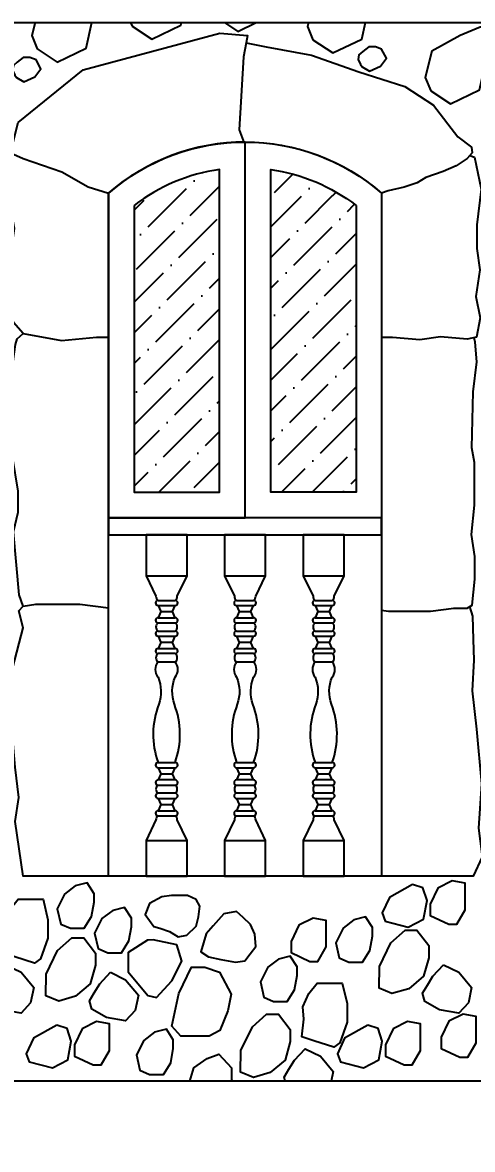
# Model space of a CAD drawing. Header units: millimetres. Extents: x -251401 to 377140, y -30451 to 275830.
# Drawn here: x 123114 to 124432, y -3140 to 160 of the extents above; entities that cross this region are included whole.
import ezdxf

# ---------------------------------------------------------------- set-up
doc = ezdxf.new("R2010")
doc.units = ezdxf.units.MM
for name, color, linetype in [('0-S1', 1, 'Continuous'), ('0-S3', 3, 'Continuous'), ('0-S8', 8, 'Continuous'), ('A-DIMENSIONS', 30, 'Continuous'), ('A-DOORS', 2, 'Continuous'), ('A-HATCH', 8, 'Continuous'), ('A-WALL', 4, 'Continuous'), ('A-WINDOWS', 2, 'Continuous')]:
    doc.layers.add(name, color=color, linetype=linetype)
doc.styles.add('LEROY', font='simplex.shx')
doc.dimstyles.new('DIM100', dxfattribs={"dimscale": 0, "dimtxt": 220, "dimasz": 180, "dimexe": 220, "dimexo": 250, "dimgap": 1, "dimtad": 1, "dimtoh": 1, "dimlfac": 0.001, "dimzin": 1, "dimdsep": 46, "dimtxsty": 'LEROY', "dimblk1": 'ORIGIN', "dimblk2": 'ORIGIN', "dimsah": 1, "dimcen": 0.18, "dimclrd": 30, "dimclre": 30, "dimclrt": 7, "dimazin": 0, "dimtfac": 1, "dimtix": 1, "dimtmove": 1, "dimatfit": 3, "dimfxl": 1, "dimtvp": 1, "dimtolj": 2, "dimtzin": 0, "dimarcsym": 0})
pattern_1 = [(45, (-15600, 1290.144), (33.67596, 123.47852), [158.75, -31.75, 0, -31.75])]

# ---------------------------------------------------------------- blocks, each defined once
blk = doc.blocks.new('4H42H')
at = {"layer": 'A-HATCH'}
h = blk.add_hatch(dxfattribs=at)
h.set_pattern_fill('ANSI36', color=256, scale=20)
h.set_pattern_definition(pattern_1)
edge = h.paths.add_edge_path()
edge.add_line((-325, 914.5), (-325, 75))
edge.add_line((-325, 75), (-75, 75))
edge.add_line((-75, 75), (-75, 1019.7))
edge.add_arc((0, 491.7), 533.3, 98.084, 127.5443)
h = blk.add_hatch(dxfattribs=at)
h.set_pattern_fill('ANSI36', color=256, scale=20)
h.set_pattern_definition(pattern_1)
edge = h.paths.add_edge_path()
edge.add_line((325, 914.5), (325, 75))
edge.add_line((325, 75), (75, 75))
edge.add_line((75, 75), (75, 1019.7))
edge.add_arc((0, 491.7), 533.3, 52.4557, 81.916, ccw=False)
at = {"layer": 'A-WINDOWS'}
for points in [[(-400, 950), (-400, 0), (0, 0), (0, 1100, 0.181335)], [(400, 950), (400, 0), (0, 0), (0, 1100, -0.181335)], [(-325, 914.5), (-325, 75), (-75, 75), (-75, 1019.7, 0.129258)], [(325, 914.5), (325, 75), (75, 75), (75, 1019.7, -0.129258)]]:
    blk.add_lwpolyline(points, format="xyb", close=True, dxfattribs=at)
blk = doc.blocks.new('42h24h24h')
at = {"layer": '0-S1'}
blk.add_lwpolyline([(-31, 255, 0.271162), (-25, 243, 1), (-25, 228), (-17, 210), (-25, 192, 1), (-25, 177, 0.271162), (-31, 165), (-60, 105), (-60, 0), (60, 0), (60, 105), (31, 165, 0.271162), (25, 177, 1), (25, 192), (17, 210), (25, 228, 1), (25, 243, 0.271162), (31, 255, 0.271162), (25, 267, 1), (25, 282), (17, 300), (25, 318, 1), (25, 333, 0.178343), (22.9, 503.8, -0.1837), (25, 583, 0.355556), (25, 628, 0.271162), (31, 640, 0.271162), (25, 652, 1), (25, 667), (17, 685), (25, 703, 1), (25, 718, 0.271162), (31, 730, 0.271162), (25, 742, 1), (25, 757), (17, 775), (25, 793, 1), (25, 808, 0.271162), (31, 820), (60, 880), (60, 1000), (-60, 1000), (-60, 880), (-31, 820, 0.271162), (-25, 808, 1), (-25, 793), (-17, 775), (-25, 757, 1), (-25, 742, 0.271162), (-31, 730, 0.271162), (-25, 718, 1), (-25, 703), (-17, 685), (-25, 667, 1), (-25, 652, 0.271162), (-31, 640, 0.271162), (-25, 628, 0.355556), (-25, 583, -0.1837), (-22.9, 503.8, 0.178343), (-25, 333, 1), (-25, 318), (-17, 300), (-25, 282, 1), (-25, 267, 0.271162)], format="xyb", close=True, dxfattribs=at)
for points in [[(-60, 880), (60, 880)], [(-25, 808), (25, 808)], [(-25, 793), (25, 793)], [(-17, 775), (17, 775)], [(-25, 757), (25, 757)], [(-25, 742), (25, 742)], [(-25, 718), (25, 718)], [(-25, 703), (25, 703)], [(-25, 667), (25, 667)], [(17, 685), (-17, 685)], [(25, 652), (-25, 652)], [(-25, 628), (25, 628)], [(-25, 333), (25, 333)], [(-25, 318), (25, 318)], [(-17, 300), (17, 300)], [(25, 282), (-25, 282)], [(-25, 267), (25, 267)], [(25, 243), (-25, 243)], [(-25, 228), (25, 228)], [(-17, 210), (17, 210)], [(-25, 192), (25, 192)], [(-25, 177), (25, 177)], [(-60, 105), (60, 105)]]:
    blk.add_lwpolyline(points, dxfattribs=at)
blk = doc.blocks.new('24GH2H24')
at = {"layer": '0-S8', "color": 8}
for points in [[(1784.8, 3100), (1775, 3062.1), (1791.1, 3022.6), (1849.1, 2984.3), (1934.4, 3025.1), (1950.8, 3100)], [(2064.6, 3100), (2068.9, 3089.5), (2126.9, 3051.3), (2212.2, 3092), (2213.9, 3100)], [(2339.3, 3100), (2378.6, 3074.1), (2432.7, 3100)], [(2585.3, 3100), (2582.4, 3088.7), (2598.5, 3049.2), (2656.5, 3010.9), (2741.8, 3051.6), (2752.3, 3100)], [(2237.9, 0), (2250, 39.2), (2288.6, 66.5), (2323.2, 79.4), (2360.1, 39.2), (2360.1, 6.3), (2363.9, 0)], [(2517.5, 0), (2514.3, 11.6), (2528.4, 34.7), (2544.6, 61.2), (2575.8, 95.1), (2620.4, 72.9), (2657.8, 28.3), (2651.8, 0)]]:
    blk.add_lwpolyline(points, dxfattribs=at)
for points in [[(3030.1, 3061.7), (2947.3, 3016), (2927.6, 2939.5), (2943.6, 2900), (3001.7, 2861.7), (3086.9, 2902.5), (3104.2, 2981.5), (3133.9, 3016), (3166, 3054.3), (3131.4, 3086.4), (3088.2, 3086.4)], [(2764.3, 2957.4), (2796.2, 2971.9), (2813.9, 2995.4), (2799.9, 3022.4), (2782, 3029.2), (2762.5, 3029.2), (2744.5, 3015.3), (2733.4, 3005.4), (2730.9, 2991.7), (2737.7, 2977.2), (2742.7, 2970.1)], [(1752.2, 2926.2), (1784.1, 2940.8), (1801.8, 2964.3), (1787.8, 2991.2), (1769.9, 2998), (1750.4, 2998), (1732.4, 2984.1), (1721.2, 2974.2), (1718.8, 2960.6), (1725.6, 2946), (1730.5, 2938.9)], [(1902.7, 571.7), (1871.2, 547.7), (1849.7, 504.9), (1859.8, 460.2), (1888.2, 447.6), (1928.5, 447.6), (1949.9, 482.2), (1957.5, 523.8), (1957.5, 549), (1937.3, 580.5)], [(2890.7, 575.6), (2822.6, 537.9), (2801.2, 492.5), (2810, 468.6), (2878.1, 451), (2922.8, 474.3), (2932.9, 529.1), (2920.9, 566.2)], [(3006.6, 586.4), (2964.4, 565.6), (2942.3, 518.4), (2942.3, 485.6), (2996.5, 459.8), (3020.5, 459.8), (3045, 502), (3045, 549.8), (3045, 579.4)], [(1695.7, 427), (1692.9, 463.6), (1710.8, 502.2), (1735.2, 533.1), (1762.4, 533.1), (1808.3, 533.1), (1822.6, 472.9), (1822.6, 418.4), (1801.1, 358.2), (1783.2, 345.3), (1725.1, 364), (1689.4, 375.4)], [(2156, 540), (2120.3, 519.8), (2106.9, 488), (2132.9, 453.3), (2150.2, 447.6), (2178.2, 438.2), (2204.2, 422.5), (2229.2, 427.4), (2256.2, 454.3), (2263.9, 481.3), (2267.8, 512.1), (2256.2, 532.3), (2231.1, 543.9), (2184.9, 543.9)], [(2012.2, 500.2), (1980.7, 476.2), (1959.2, 433.4), (1969.3, 388.7), (1997.7, 376.1), (2038, 376.1), (2059.4, 410.7), (2067, 452.3), (2067, 477.5), (2046.8, 509)], [(2337.3, 489.8), (2306.5, 455.2), (2285.7, 431.9), (2270.8, 379.1), (2293, 363.7), (2328.6, 356), (2372, 348.3), (2399, 352.1), (2414.4, 372.4), (2431.4, 394.7), (2428.8, 430.1), (2416.3, 459), (2394.1, 479.2), (2375.2, 496.5)], [(2599.3, 477.2), (2557.1, 456.5), (2535, 409.2), (2535, 376.5), (2589.2, 350.7), (2613.2, 350.7), (2637.7, 392.9), (2637.7, 440.7), (2637.7, 470.3)], [(2718.4, 472.2), (2686.9, 448.3), (2665.5, 405.5), (2675.6, 360.8), (2704, 348.2), (2744.3, 348.2), (2765.7, 382.8), (2773.3, 424.4), (2773.3, 449.6), (2753.1, 481.1)], [(2793.4, 335.5), (2826.9, 405), (2868.7, 441.9), (2903.3, 441.9), (2937.8, 396.9), (2937.8, 361.6), (2922.6, 307), (2879.2, 270.8), (2830.1, 256.4), (2792.4, 272.4)], [(1817.4, 313.3), (1850.9, 382.8), (1892.7, 419.7), (1927.3, 419.7), (1961.8, 374.7), (1961.8, 339.4), (1946.6, 284.8), (1903.2, 248.6), (1854.1, 234.2), (1816.4, 250.2)], [(2114.5, 413.3), (2057.5, 377), (2057.5, 320), (2115.4, 251.3), (2140.9, 244.8), (2185.1, 293.8), (2214.8, 351.8), (2200.3, 399.4), (2131.2, 413.9)], [(2497.7, 357.3), (2466.2, 333.4), (2444.8, 290.6), (2454.9, 245.8), (2483.2, 233.3), (2523.5, 233.3), (2545, 267.9), (2552.5, 309.4), (2552.5, 334.6), (2532.4, 366.1)], [(1699.5, 341), (1744.1, 318.8), (1781.5, 274.2), (1771.9, 228.9), (1744.1, 198.7), (1687.9, 208.4), (1644.6, 233.1), (1637.9, 257.5), (1652.1, 280.7), (1668.2, 307.1)], [(2185.2, 161), (2206.1, 256.9), (2242.8, 333.6), (2282, 333.6), (2324.8, 318.8), (2359.6, 254.3), (2349.2, 206.3), (2325.6, 148.8), (2295.1, 132.2), (2231.4, 132.2), (2211.3, 132.2)], [(2981.4, 341), (3026, 318.8), (3063.4, 274.2), (3053.9, 228.9), (3026, 198.7), (2969.8, 208.4), (2926.6, 233.1), (2919.9, 257.5), (2934, 280.7), (2950.2, 307.1)], [(2005.4, 318.8), (2050, 296.6), (2087.4, 252), (2077.9, 206.7), (2050, 176.5), (1993.8, 186.2), (1950.6, 210.9), (1943.9, 235.3), (1958, 258.5), (1974.2, 284.9)], [(2572.1, 181.1), (2569.2, 217.6), (2587.1, 256.3), (2611.5, 287.1), (2638.7, 287.1), (2684.6, 287.1), (2699, 227), (2699, 172.5), (2677.5, 112.3), (2659.5, 99.4), (2601.5, 118.1), (2565.7, 129.5)], [(1964.6, 174.4), (1922.4, 153.6), (1900.3, 106.4), (1900.3, 73.6), (1954.5, 47.8), (1978.5, 47.8), (2003, 90), (2003, 137.8), (2003, 167.4)], [(2387.8, 89.5), (2421.3, 159), (2463.1, 196), (2497.7, 196), (2532.2, 151), (2532.2, 115.7), (2517, 61.1), (2473.6, 24.9), (2424.5, 10.5), (2386.8, 26.5)], [(2875.6, 174.4), (2833.4, 153.6), (2811.3, 106.4), (2811.3, 73.6), (2865.5, 47.8), (2889.5, 47.8), (2914, 90), (2914, 137.8), (2914, 167.4)], [(3038.6, 196.5), (2996.4, 175.8), (2974.3, 128.5), (2974.3, 95.8), (3028.5, 70), (3052.4, 70), (3077, 112.2), (3077, 160), (3077, 189.6)], [(1848.7, 163.6), (1780.6, 125.9), (1759.2, 80.5), (1768, 56.6), (1836.1, 39), (1880.8, 62.3), (1890.9, 117.1), (1878.9, 154.2)], [(2134.9, 143.5), (2103.4, 119.5), (2081.9, 76.7), (2092, 32), (2120.4, 19.4), (2160.7, 19.4), (2182.1, 54), (2189.7, 95.6), (2189.7, 120.8), (2169.5, 152.3)], [(2759.7, 163.6), (2691.6, 125.9), (2670.2, 80.5), (2679, 56.6), (2747.1, 39), (2791.8, 62.3), (2801.9, 117.1), (2789.9, 154.2)]]:
    blk.add_lwpolyline(points, close=True, dxfattribs=at)
blk = doc.blocks.new('USER ARROW 100')
at = {"layer": 'A-DIMENSIONS'}
for q in [(-200, 0), (200, 0)]:
    blk.add_line((0, 0), q, dxfattribs=at)
for points in [[(0, 0), (0, 200)], [(0, 0), (0, -200)]]:
    blk.add_lwpolyline(points, dxfattribs=at)
blk.add_circle((0, 0), 90, dxfattribs=at)
blk = doc.blocks.new('*D141')
at = {"layer": 'A-DIMENSIONS', "color": 30, "transparency": 16777216}
for p, q in [((123416, 3059.9), (117689.5, 3059.9)), ((117689.5, -2939.1), (117689.5, 3058.9)), ((121116, -2940.1), (117689.5, -2940.1))]:
    blk.add_line(p, q, dxfattribs=at)
at = {"layer": 'Defpoints', "color": 0, "transparency": 16777216}
for p in [(117689.5, 3059.9), (123666, 3059.9), (121366, -2940.1)]:
    blk.add_point(p, dxfattribs=at)
at = {"layer": 'A-DIMENSIONS', "color": 30, "transparency": 16777216}
for p, rotation in [((117689.5, 3059.9), 90), ((117689.5, -2940.1), 270)]:
    blk.add_blockref('USER ARROW 100', p, dxfattribs=dict(at, rotation=rotation))
at = {"layer": 'A-DIMENSIONS', "color": 7, "transparency": 16777216, "insert": (117479.5, 59.9), "char_height": 220, "attachment_point": 5, "rotation": 90, "style": 'LEROY'}
blk.add_mtext('\\A2;6.00 METERS', dxfattribs=at)
blk = doc.blocks.new('*D145')
at = {"layer": 'A-DIMENSIONS', "color": 30, "transparency": 16777216}
for p, q in [((123416, 3059.9), (118189.5, 3059.9)), ((118189.5, 3058.9), (118189.5, 160.9)), ((120366, 159.9), (118189.5, 159.9))]:
    blk.add_line(p, q, dxfattribs=at)
at = {"layer": 'Defpoints', "color": 0, "transparency": 16777216}
for p in [(123666, 3059.9), (118189.5, 159.9), (120616, 159.9)]:
    blk.add_point(p, dxfattribs=at)
at = {"layer": 'A-DIMENSIONS', "color": 30, "transparency": 16777216}
for p, rotation in [((118189.5, 3059.9), 90), ((118189.5, 159.9), 270)]:
    blk.add_blockref('USER ARROW 100', p, dxfattribs=dict(at, rotation=rotation))
at = {"layer": 'A-DIMENSIONS', "color": 7, "transparency": 16777216, "insert": (117979.5, 1609.9), "char_height": 220, "attachment_point": 5, "rotation": 90, "style": 'LEROY'}
blk.add_mtext('\\A2;2.90', dxfattribs=at)

msp = doc.modelspace()

# ---------------------------------------------------------------- linework, layer by layer
at = {"layer": '0-S3', "color": 3}
msp.add_line((377139.5, -2940.144), (-19812.5, -2940.144), dxfattribs=at)
at = {"layer": 'A-DOORS', "color": 1}
msp.add_lwpolyline([(123366, -1340.144), (124166, -1340.144), (124166, -1290.144), (123366, -1290.144)], close=True, dxfattribs=at)
at = {"layer": 'A-WALL', "color": 3}
msp.add_lwpolyline([(130366, 159.856), (131116, 159.856), (131166, 259.856), (128016, 2559.856), (128016, 2959.856), (123716, 2959.856), (123716, 2559.856), (120566, 259.856), (120616, 159.856), (121366, 159.856)], close=True, dxfattribs=at)
at = {"layer": 'A-WALL'}
msp.add_lwpolyline([(121366, 159.856), (130366, 159.856), (130366, -2940.144), (121366, -2940.144)], close=True, dxfattribs=at)
at = {"layer": 'A-WALL', "color": 1}
for points in [[(123079.167, -221.345), (123101.762, -133.261), (123291.607, 21.145), (123692.319, 128.826), (123772.604, 122.284), (123768.803, 100.609), (123761.657, 59.856), (123748.303, -153.997), (123760.356, -185.284), (123760.4, -190.17)], [(123768.803, 100.609), (123827.504, 88.649), (123960.558, 64.139), (124099.507, 15.272), (124234.29, -27.497), (124317.371, -82.285), (124389.178, -174.894), (124429.434, -205.406), (124431.539, -221.767), (124416, -237.91), (124384.536, -260.225), (124346.141, -276.665), (124295.063, -293.448), (124270.037, -309.888), (124231.986, -321.876), (124184.678, -332.836), (124166, -340.144)], [(123116, -750.792), (123087.566, -718.192), (123071.156, -582.308), (123090.08, -443.649), (123071.156, -340.286), (123079.167, -221.345), (123116, -237.91), (123229.342, -277.508), (123306.543, -321.584), (123366, -340.144)], [(124423.77, -229.839), (124437.937, -233.987), (124457.514, -327.657), (124444.778, -432.518), (124444.778, -501.61), (124453.294, -564.415), (124441.787, -642.673), (124454.63, -705.174), (124444.221, -761.503), (124416, -767.399), (124338.595, -760.123), (124277.762, -769.111), (124198.079, -762.263), (124166, -762.263)], [(123116, -1549.381), (123104.45, -1516.416), (123087.778, -1331.431), (123100.814, -1273.66), (123100.814, -1212.294), (123084.864, -1111.079), (123082.294, -861.375), (123093.275, -782.556), (123098.325, -766.632), (123116, -750.792), (123228.16, -771.086), (123330.431, -761.514), (123366, -761.514)], [(124166, -1560.642), (124186.22, -1564.315), (124308.903, -1564.315), (124377.187, -1554.579), (124416, -1554.579), (124431.443, -1546.226), (124439.043, -1469.94), (124439.043, -1404.146), (124429.426, -1339.478), (124438.133, -1253.528), (124438.133, -1128.29), (124430.425, -1085.866), (124434.089, -921.517), (124445.021, -834.14), (124439.767, -775.999), (124437.052, -763.001)], [(123366, -2340.144), (123116, -2340.144), (123092.216, -2180.168), (123102.824, -2109.948), (123092.693, -2021.136), (123075.531, -1827.026), (123085.685, -1728.674), (123116, -1612.803), (123102.82, -1563.21), (123116, -1549.381), (123152.868, -1543.174), (123281.776, -1543.174), (123366, -1554.451)], [(124423.721, -1550.402), (124432.144, -1578.332), (124433.943, -1646.962), (124435.518, -1707.069), (124431.433, -1796.688), (124443.679, -1909.552), (124458.097, -2069.468), (124449.224, -2199.393), (124460.406, -2282.753), (124433.984, -2340.144), (124416, -2340.144), (124166, -2340.144)]]:
    msp.add_lwpolyline(points, dxfattribs=at)
at = {"layer": 'A-WALL'}
msp.add_lwpolyline([(123366, -340.144, -0.375), (124166, -340.144), (124166, -2340.144), (123366, -2340.144)], format="xyb", close=True, dxfattribs=at)

# ---------------------------------------------------------------- block references
at = {"layer": 'A-DOORS'}
for p in [(123536, -2340.144), (123766, -2340.144), (123996, -2340.144)]:
    msp.add_blockref('42h24h24h', p, dxfattribs=at)
at = {"layer": 'A-WALL'}
msp.add_blockref('24GH2H24', (121366, -2940.144), dxfattribs=at)
at = {"layer": 'A-WINDOWS'}
msp.add_blockref('4H42H', (123766, -1290.144), dxfattribs=at)

# ---------------------------------------------------------------- dimensions: what is measured, and where the dimension line sits
at = {"layer": 'A-DIMENSIONS'}
dim = msp.add_linear_dim(base=(117689.5, 3059.856), p1=(121366, -2940.144), p2=(123666, 3059.856), angle=90, text='<> METERS', dimstyle='DIM100', override={"dimscale": 1, "dimasz": 1, "dimexe": 0, "dimgap": 100, "dimblk1": 'USER ARROW 100', "dimblk2": 'USER ARROW 100', "dimlwd": 65535, "dimlwe": 65535}, dxfattribs=at)
dim.commit()
dim.dimension.update_dxf_attribs({"geometry": '*D141', "text_midpoint": (117479.5, 59.856)})
dim = msp.add_linear_dim(base=(118189.5, 159.856), p1=(123666, 3059.856), p2=(120616, 159.856), angle=270, dimstyle='DIM100', override={"dimscale": 1, "dimasz": 1, "dimexe": 0, "dimgap": 100, "dimblk1": 'USER ARROW 100', "dimblk2": 'USER ARROW 100', "dimlwd": 65535, "dimlwe": 65535}, dxfattribs=at)
dim.commit()
dim.dimension.update_dxf_attribs({"geometry": '*D145', "text_midpoint": (117979.5, 1609.856)})

doc.saveas('drawing.dxf')
